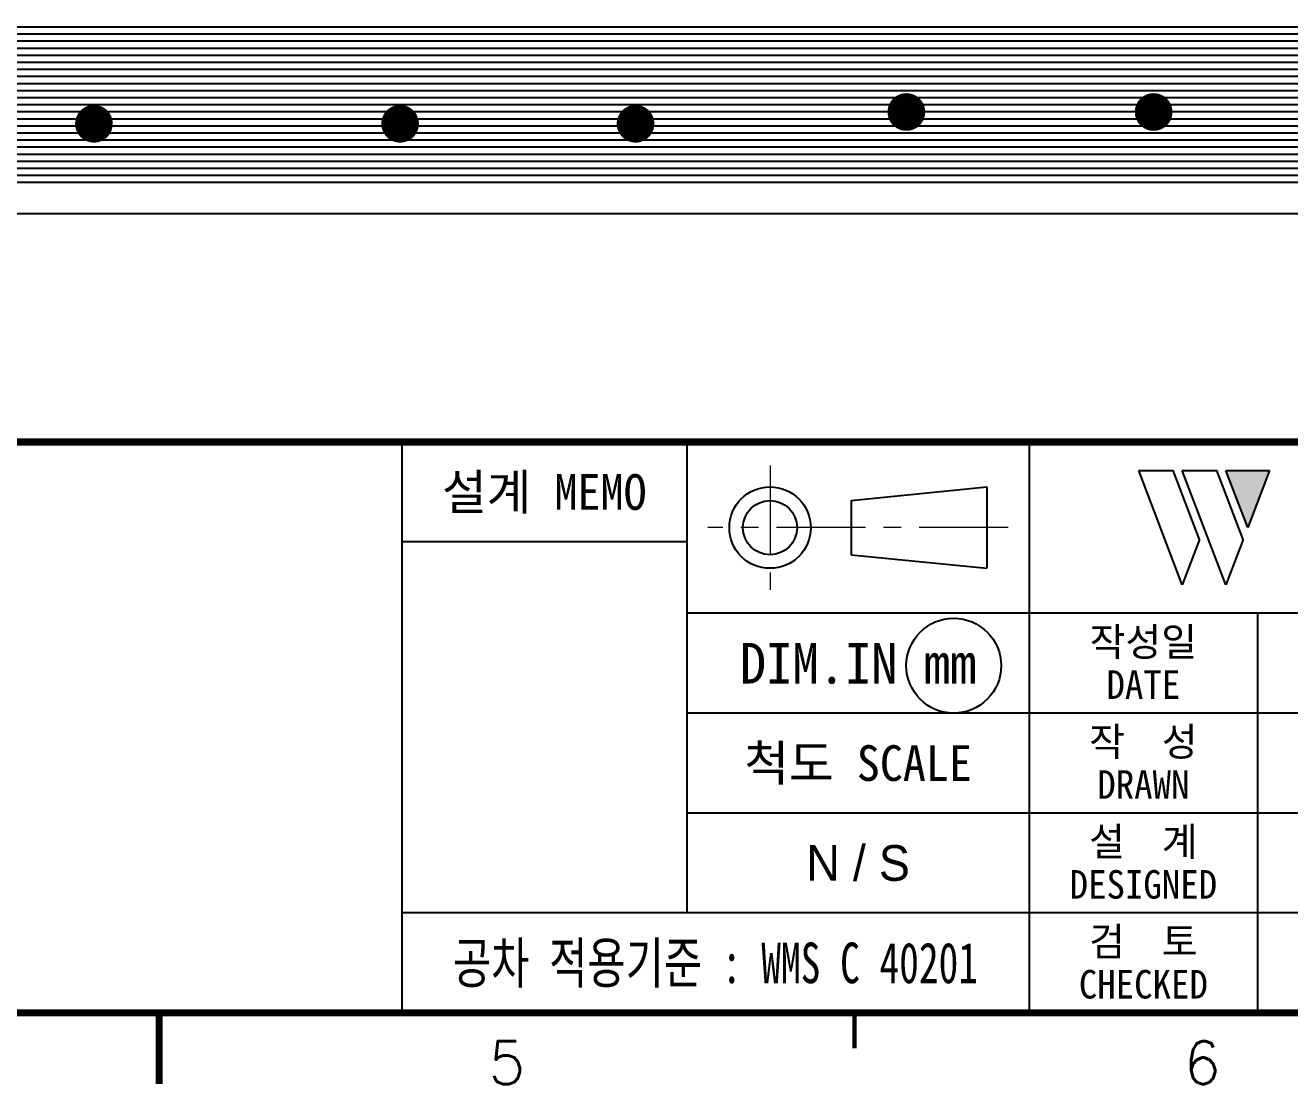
# Model space of a CAD drawing. Extents: x 295 to 953, y 10 to 290.
# Drawn here: x 677.6 to 766.2, y 9.8 to 84.2 of the extents above; entities that cross this region are included whole.
import ezdxf
from ezdxf.enums import TextEntityAlignment as Align

# ---------------------------------------------------------------- set-up
doc = ezdxf.new("R2010")
doc.units = 0
doc.header["$LTSCALE"] = 5
doc.header["$MEASUREMENT"] = 0
doc.linetypes.add('CENTER', pattern=[2, 1.25, -0.25, 0.25, -0.25])
doc.layers.get('0').update_dxf_attribs({"linetype": 'CONTINUOUS', "lineweight": 25})
doc.layers.add('2', color=2, linetype='CENTER', lineweight=13)
for name, color, linetype in [('DV-DPO-A6_BOT', 7, 'CONTINUOUS'), ('SHEET', 3, 'CONTINUOUS'), ('문자', 4, 'CONTINUOUS'), ('테두리', 3, 'CONTINUOUS')]:
    doc.layers.add(name, color=color, linetype=linetype)
doc.styles.add('MARK', font='ARLRDBD.TTF')
doc.styles.get("Standard").update_dxf_attribs({"font": 'simplex.shx'})
doc.styles.add('굴림', font='')
doc.styles.add('굴림체', font='')
doc.styles.get('굴림').set_extended_font_data('Gulim')
doc.styles.get('굴림체').set_extended_font_data('GulimChe')

# ---------------------------------------------------------------- blocks, each defined once
blk = doc.blocks.new('B')
at = {"layer": '문자'}
blk.add_hatch(color=256, dxfattribs=at).paths.add_polyline_path([(13.786, 10), (15.313, 6), (16.84, 10)])
at = {"color": 4, "const_width": 0.6}
blk.add_lwpolyline([(48.457, 10.317, 1), (49.057, 10.317, 1)], format="xyb", close=True, dxfattribs=at)
at = {"layer": '문자'}
for p, q in [((10.732, 2), (7.678, 10)), ((7.678, 10), (10.094, 10)), ((11.94, 5.164), (10.094, 10)), ((10.732, 10), (13.148, 10)), ((13.786, 2), (10.732, 10)), ((14.994, 5.164), (13.148, 10)), ((13.786, 10), (16.84, 10)), ((15.313, 6), (13.786, 10)), ((16.84, 10), (15.313, 6)), ((11.94, 5.164), (10.732, 2)), ((14.994, 5.164), (13.786, 2))]:
    blk.add_line(p, q, dxfattribs=at)
at = {"layer": '문자', "style": 'MARK', "oblique": 15}
blk.add_text('WOOJIN', height=6.5, dxfattribs=at).set_placement((36.398, 6), align=Align.MIDDLE_CENTER)
blk = doc.blocks.new('C')
at = {"layer": '2'}
for p, q in [((252.825, 53.35), (252.825, 44.65)), ((269.525, 49), (248.475, 49))]:
    blk.add_line(p, q, dxfattribs=at)
at = {"layer": 'SHEET'}
for p, q in [((227, 55), (227, 15)), ((247, 55), (247, 22)), ((271, 55), (271, 15)), ((271, 55), (271, 15)), ((247, 48), (227, 48)), ((333, 43), (247, 43)), ((287, 43), (287, 15)), ((333, 36), (247, 36)), ((311, 29), (247, 29)), ((311, 22), (227, 22))]:
    blk.add_line(p, q, dxfattribs=at)
at = {"layer": 'SHEET', "color": 4}
for p, q in [((258.525, 50.9), (268.025, 51.85)), ((268.025, 51.85), (268.025, 46.15)), ((258.525, 50.9), (258.525, 47.1)), ((258.525, 47.1), (268.025, 46.15))]:
    blk.add_line(p, q, dxfattribs=at)
for radius in [2.85, 1.9]:
    blk.add_circle((252.825, 49), radius, dxfattribs=at)
at = {"layer": 'SHEET'}
blk.add_circle((265.704, 39.325), 3.325, dxfattribs=at)
at = {"layer": '테두리'}
for points, const_width in [([(15, 285), (15, 15), (405, 15), (405, 285), (15, 285)], 0.5), ([(15, 55), (405, 55)], 0.5), ([(210, 10), (210, 15)], 0.5), ([(258.75, 12.5), (258.75, 15)], 0.3)]:
    blk.add_lwpolyline(points, dxfattribs=dict(at, const_width=const_width))
blk.add_blockref('B', (271, 43))
at = {"layer": '문자', "style": '굴림체'}
for s, height, p in [('설계 MEMO', 2.5, (237, 51.5)), ('작성일', 2, (279, 41)), ('DIM.IN mm', 2.85, (259, 39.5)), ('DATE', 2, (279, 38)), ('작  성', 2, (279, 34)), ('척도 SCALE', 2.5, (259, 32.5)), ('DRAWN', 2, (279, 31)), ('설  계', 2, (279, 27)), ('DESIGNED', 2, (279, 24)), ('검  토', 2, (279, 20)), ('CHECKED', 2, (279, 17))]:
    blk.add_text(s, height=height, dxfattribs=at).set_placement(p, align=Align.MIDDLE_CENTER)
at = {"layer": '문자', "style": '굴림체', "width": 0.75}
blk.add_text('공차 적용기준 : WMS C 40201', height=2.85, dxfattribs=at).set_placement((249, 18.5), align=Align.MIDDLE_CENTER)
at = {"layer": '문자'}
for s, p in [('5', (234.375, 11.5)), ('6', (283.125, 11.5))]:
    blk.add_text(s, height=3, dxfattribs=at).set_placement(p, align=Align.MIDDLE)

msp = doc.modelspace()

# ---------------------------------------------------------------- linework, layer by layer
at = {"const_width": 1.321}
for points in [[(740.024, 78.132, -1), (738.703, 78.132, -1)], [(757.359, 78.132, -1), (756.038, 78.132, -1)], [(683.064, 77.307, -1), (681.743, 77.307, -1)], [(704.527, 77.307, -1), (703.206, 77.307, -1)], [(721.037, 77.307, -1), (719.716, 77.307, -1)]]:
    msp.add_lwpolyline(points, format="xyb", close=True, dxfattribs=at)
at = {"layer": 'DV-DPO-A6_BOT'}
for p, q in [((806.856, 84.076), (672.366, 84.076)), ((806.757, 83.581), (672.366, 83.581)), ((806.658, 83.085), (672.366, 83.085)), ((806.757, 82.59), (672.557, 82.59)), ((806.856, 82.095), (672.663, 82.095)), ((806.982, 81.599), (672.696, 81.599)), ((807.312, 81.104), (672.696, 81.104)), ((807.649, 80.609), (672.696, 80.609)), ((808.269, 80.114), (672.696, 80.114)), ((817.792, 79.123), (672.623, 79.123)), ((809.174, 79.618), (672.696, 79.618)), ((817.792, 78.132), (672.115, 78.132)), ((817.792, 78.628), (672.445, 78.628)), ((817.792, 77.142), (613.062, 77.142)), ((817.792, 77.637), (671.454, 77.637)), ((817.713, 76.646), (613.062, 76.646)), ((817.462, 76.151), (613.062, 76.151)), ((816.967, 75.656), (613.207, 75.656)), ((816.472, 75.161), (613.557, 75.161)), ((815.976, 74.665), (614.052, 74.665)), ((815.481, 74.17), (614.548, 74.17)), ((814.986, 73.675), (615.043, 73.675)), ((706.343, 73.179), (615.882, 73.179)), ((814.147, 73.179), (706.343, 73.179)), ((843.878, 71), (609.879, 71))]:
    msp.add_line(p, q, dxfattribs=at)

# ---------------------------------------------------------------- block references
msp.add_blockref('C', (476.978, 0))

# ---------------------------------------------------------------- texts
at = {"layer": '문자', "style": '굴림'}
msp.add_text('N / S', height=2.5, dxfattribs=at).set_placement((735.978, 25.5), align=Align.MIDDLE_CENTER)

doc.saveas('drawing.dxf')
